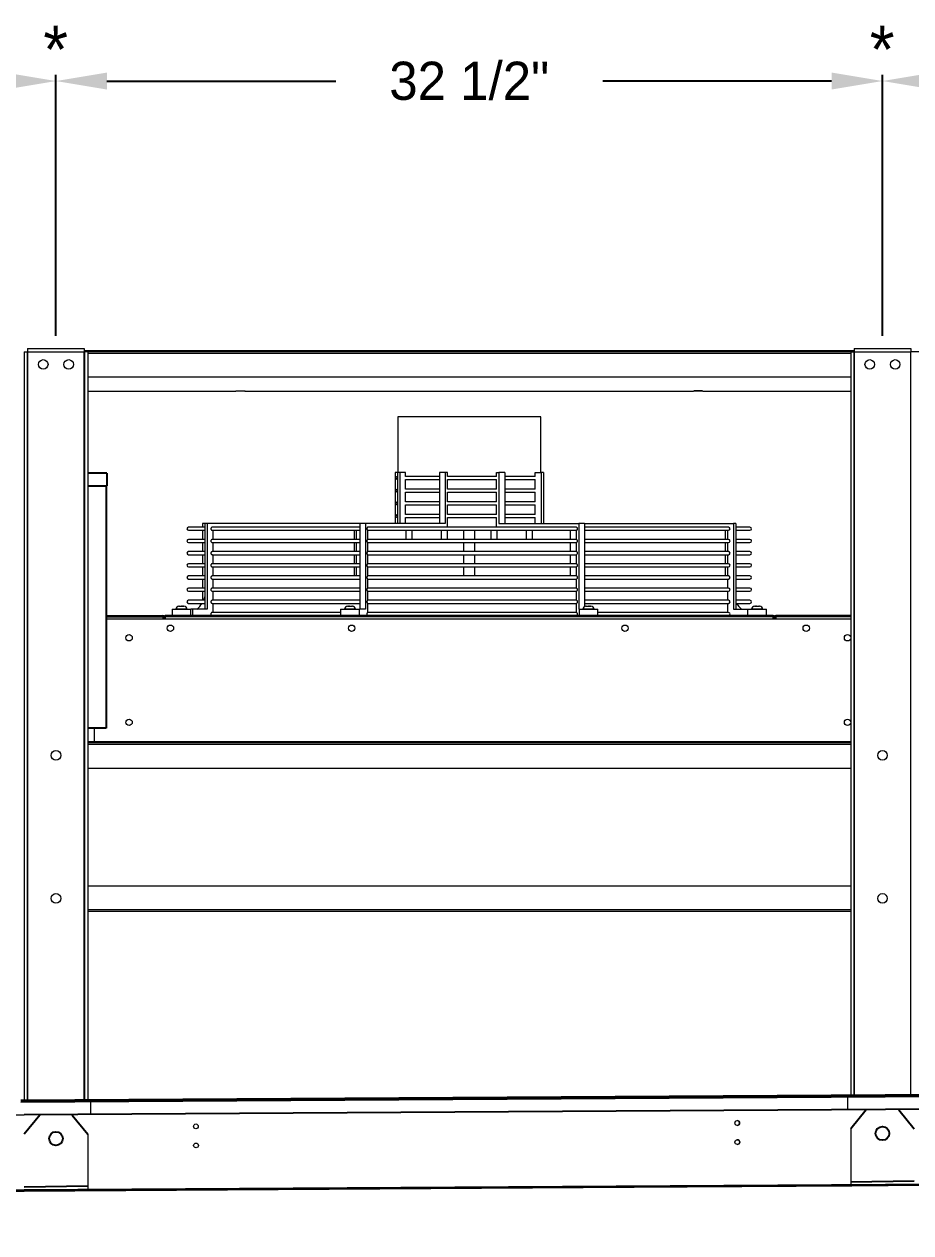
# Model space of a CAD drawing. Extents: x 6 to 271, y -23 to 146.
# Drawn here: x 96.53 to 131.39, y 41.8 to 89.33 of the extents above; entities that cross this region are included whole.
import ezdxf
from ezdxf.enums import TextEntityAlignment as Align

# ---------------------------------------------------------------- set-up
doc = ezdxf.new("R2010")
doc.units = 0
doc.header["$MEASUREMENT"] = 0
doc.layers.get('0').update_dxf_attribs({"linetype": 'CONTINUOUS'})
doc.layers.get('Defpoints').update_dxf_attribs({"linetype": 'CONTINUOUS'})
doc.dimstyles.get("Standard").update_dxf_attribs({"dimtxt": 1.5, "dimasz": 2, "dimexe": 0.25, "dimexo": 0.5, "dimgap": 0.75, "dimtad": 0, "dimtih": 1, "dimtoh": 1, "dimdec": 4, "dimzin": 0, "dimdsep": 46, "dimlunit": 5, "dimtxsty": 'STANDARD', "dimcen": 0.125, "dimclrd": 1, "dimclre": 1, "dimclrt": 1, "dimadec": 0, "dimazin": 0, "dimtfac": 1, "dimtdec": 4, "dimtofl": 0, "dimtmove": 0, "dimatfit": 3, "dimfxl": 1, "dimfrac": 2, "dimtolj": 1, "dimtzin": 0, "dimarcsym": 0})

# ---------------------------------------------------------------- blocks, each defined once
blk = doc.blocks.new('*D30')
at = {"color": 7, "lineweight": -2}
for p, q in [((265.292, 43.996), (265.292, 34.557)), ((90.295, 42.907), (90.295, 34.557)), ((92.295, 34.807), (174.794, 34.807)), ((263.292, 34.807), (180.794, 34.807))]:
    blk.add_line(p, q, dxfattribs=at)
at = {"color": 7}
for points in [[(92.295, 35.141), (92.295, 34.474), (90.295, 34.807)], [(263.292, 35.141), (263.292, 34.474), (265.292, 34.807)]]:
    blk.add_solid(points, dxfattribs=at)
at = {"layer": 'Defpoints', "color": 0}
for p in [(265.292, 44.496), (90.295, 43.407), (265.292, 34.807)]:
    blk.add_point(p, dxfattribs=at)
at = {"color": 7, "insert": (177.794, 34.807), "char_height": 1.5, "attachment_point": 5}
blk.add_mtext('\\A1;175"', dxfattribs=at)
blk = doc.blocks.new('*D31')
at = {"color": 7, "lineweight": -2}
for p, q in [((90.277, 87.098), (87.629, 87.098)), ((90.277, 46.907), (90.277, 87.348)), ((95.777, 87.098), (92.277, 87.098)), ((97.777, 77.078), (97.777, 87.348))]:
    blk.add_line(p, q, dxfattribs=at)
at = {"color": 7}
for points in [[(92.277, 87.431), (92.277, 86.764), (90.277, 87.098)], [(95.777, 87.431), (95.777, 86.764), (97.777, 87.098)]]:
    blk.add_solid(points, dxfattribs=at)
at = {"layer": 'Defpoints', "color": 0}
for p in [(97.777, 87.098), (97.777, 76.578), (90.277, 46.407)]:
    blk.add_point(p, dxfattribs=at)
at = {"color": 7, "insert": (83.129, 87.098), "char_height": 1.5, "attachment_point": 5}
blk.add_mtext('\\A1;7 1/2"', dxfattribs=at)
blk = doc.blocks.new('*D32')
at = {"color": 7, "lineweight": -2}
for p, q in [((97.777, 77.078), (97.777, 87.348)), ((99.777, 87.098), (108.777, 87.098)), ((128.277, 87.098), (119.277, 87.098)), ((130.277, 77.078), (130.277, 87.348))]:
    blk.add_line(p, q, dxfattribs=at)
at = {"color": 7}
for points in [[(99.777, 87.431), (99.777, 86.764), (97.777, 87.098)], [(128.277, 87.431), (128.277, 86.764), (130.277, 87.098)]]:
    blk.add_solid(points, dxfattribs=at)
at = {"layer": 'Defpoints', "color": 0}
for p in [(130.277, 87.098), (97.777, 76.578), (130.277, 76.578)]:
    blk.add_point(p, dxfattribs=at)
at = {"color": 7, "insert": (114.027, 87.098), "char_height": 1.5, "attachment_point": 5}
blk.add_mtext('\\A1;32 1/2"', dxfattribs=at)
blk = doc.blocks.new('*D33')
at = {"color": 7, "lineweight": -2}
for p, q in [((130.277, 77.078), (130.277, 87.348)), ((132.277, 87.098), (143.777, 87.098)), ((160.277, 87.098), (148.777, 87.098)), ((162.277, 77.078), (162.277, 87.348))]:
    blk.add_line(p, q, dxfattribs=at)
at = {"color": 7}
for points in [[(132.277, 87.431), (132.277, 86.764), (130.277, 87.098)], [(160.277, 87.431), (160.277, 86.764), (162.277, 87.098)]]:
    blk.add_solid(points, dxfattribs=at)
at = {"layer": 'Defpoints', "color": 0}
for p in [(162.277, 87.098), (130.277, 76.578), (162.277, 76.578)]:
    blk.add_point(p, dxfattribs=at)
at = {"color": 7, "insert": (146.277, 87.098), "char_height": 1.5, "attachment_point": 5}
blk.add_mtext('\\A1;32"', dxfattribs=at)

msp = doc.modelspace()

# ---------------------------------------------------------------- linework, layer by layer
at = {"color": 0, "linetype": 'Continuous', "lineweight": 15}
for p, q in [((96.6622, 76.57818), (96.6622, 76.44368)), ((96.6622, 76.57818), (98.89119, 76.57818)), ((98.89119, 76.57818), (98.89119, 76.44368)), ((129.1622, 76.57818), (129.1622, 76.44368)), ((129.1622, 76.57818), (131.3912, 76.57818)), ((131.3912, 76.57818), (131.3912, 76.44368)), ((96.5267, 76.44268), (96.5267, 47.00205)), ((96.5267, 76.44268), (96.6612, 76.44268)), ((96.6612, 76.44268), (96.6612, 47.00289)), ((96.6622, 76.44268), (96.6612, 76.44268)), ((96.6622, 76.44368), (98.89119, 76.44368)), ((96.6622, 76.44268), (96.6622, 76.44368)), ((96.6622, 76.44268), (98.89119, 76.44268)), ((96.6622, 47.00289), (96.6622, 76.44268)), ((98.89119, 76.49439), (129.1622, 76.49439)), ((98.89119, 76.44268), (98.89119, 76.44368)), ((98.8922, 76.44268), (98.89119, 76.44268)), ((98.89119, 47.01674), (98.89119, 76.44268)), ((98.8922, 76.44268), (98.8922, 47.01674)), ((99.0267, 76.44268), (98.8922, 76.44268)), ((99.0267, 76.44268), (99.0267, 47.01758)), ((99.0267, 76.38968), (129.0267, 76.38968)), ((129.0267, 76.44268), (129.1612, 76.44268)), ((129.0267, 76.44268), (129.0267, 47.20392)), ((129.1612, 76.44268), (129.1612, 47.20475)), ((129.1622, 76.44268), (129.1612, 76.44268)), ((129.1622, 76.44368), (131.3912, 76.44368)), ((129.1622, 76.44268), (129.1622, 76.44368)), ((129.1622, 76.44268), (131.3912, 76.44268)), ((129.1622, 47.20476), (129.1622, 76.44268)), ((131.3912, 76.44268), (131.3912, 76.44368)), ((131.3922, 76.44268), (131.3912, 76.44268)), ((131.3912, 47.2186), (131.3912, 76.44268)), ((99.0267, 75.46093), (129.0267, 75.46093)), ((99.0267, 74.89885), (104.83919, 74.89885)), ((105.2142, 74.89885), (122.8392, 74.89885)), ((123.2142, 74.89885), (129.0267, 74.89885)), ((115.10299, 73.88918), (111.2142, 73.88918)), ((116.8392, 73.88918), (115.10299, 73.88918)), ((111.10949, 71.69818), (111.10949, 69.70318)), ((111.20286, 71.69818), (111.10949, 71.69818)), ((111.29624, 71.69818), (111.20286, 71.69818)), ((111.20286, 71.69818), (111.20286, 69.70318)), ((111.29624, 71.69818), (111.29624, 69.70318)), ((111.52166, 71.69818), (111.29624, 71.69818)), ((111.52166, 71.54736), (111.52166, 71.69818)), ((112.85702, 71.5483), (111.52166, 71.5483)), ((111.52166, 71.04736), (111.52166, 71.42923)), ((111.52166, 71.4283), (112.85702, 71.4283)), ((113.08245, 71.69818), (112.85702, 71.69818)), ((112.85702, 71.69818), (112.85702, 69.70318)), ((113.08245, 71.69818), (113.08245, 69.70318)), ((113.17583, 71.69818), (113.08245, 71.69818)), ((113.17583, 71.54736), (113.17583, 71.69818)), ((115.10299, 71.5483), (113.17583, 71.5483)), ((113.17583, 71.04736), (113.17583, 71.42923)), ((113.17583, 71.4283), (115.10299, 71.4283)), ((115.10299, 71.5483), (115.10299, 71.69818)), ((115.10299, 71.69818), (115.19637, 71.69818)), ((115.10299, 71.0483), (115.10299, 71.4283)), ((115.19637, 71.69818), (115.19637, 69.70318)), ((115.4218, 71.69818), (115.19637, 71.69818)), ((115.4218, 71.69818), (115.4218, 69.70318)), ((116.62511, 71.5483), (115.4218, 71.5483)), ((115.4218, 71.4283), (116.62511, 71.4283)), ((116.62511, 71.5483), (116.62511, 71.69818)), ((116.62511, 71.69818), (116.85053, 71.69818)), ((116.62511, 71.0483), (116.62511, 71.4283)), ((116.85053, 71.69818), (116.85053, 69.70318)), ((116.94391, 71.69818), (116.85053, 71.69818)), ((116.94391, 71.69818), (116.94391, 69.70318)), ((112.85702, 71.0483), (111.52166, 71.0483)), ((111.52166, 70.54736), (111.52166, 70.92923)), ((111.52166, 70.9283), (112.85702, 70.9283)), ((115.10299, 71.0483), (113.17583, 71.0483)), ((113.17583, 70.54736), (113.17583, 70.92923)), ((113.17583, 70.9283), (115.10299, 70.9283)), ((115.10299, 70.5483), (115.10299, 70.9283)), ((116.62511, 71.0483), (115.4218, 71.0483)), ((115.4218, 70.9283), (116.62511, 70.9283)), ((116.62511, 70.5483), (116.62511, 70.9283)), ((112.85702, 70.5483), (111.52166, 70.5483)), ((111.52166, 70.04736), (111.52166, 70.42923)), ((111.52166, 70.4283), (112.85702, 70.4283)), ((115.10299, 70.5483), (113.17583, 70.5483)), ((113.17583, 70.04736), (113.17583, 70.42923)), ((113.17583, 70.4283), (115.10299, 70.4283)), ((115.10299, 70.0483), (115.10299, 70.4283)), ((116.62511, 70.5483), (115.4218, 70.5483)), ((115.4218, 70.4283), (116.62511, 70.4283)), ((116.62511, 70.0483), (116.62511, 70.4283)), ((112.85702, 70.0483), (111.52166, 70.0483)), ((111.52166, 69.70318), (111.52166, 69.92923)), ((111.52166, 69.9283), (112.85702, 69.9283)), ((115.10299, 70.0483), (113.17583, 70.0483)), ((113.17583, 69.5483), (113.17583, 69.92923)), ((113.17583, 69.9283), (115.10299, 69.9283)), ((115.10299, 69.5483), (115.10299, 69.9283)), ((116.62511, 70.0483), (115.4218, 70.0483)), ((115.4218, 69.9283), (116.62511, 69.9283)), ((116.62511, 69.70318), (116.62511, 69.9283)), ((103.63305, 69.5483), (102.98658, 69.5483)), ((102.98658, 69.4283), (103.63305, 69.4283)), ((103.53968, 69.70318), (103.53968, 69.5483)), ((103.63305, 69.70318), (103.53968, 69.70318)), ((103.53968, 69.4283), (103.53968, 69.06963)), ((103.72643, 69.70318), (103.63305, 69.70318)), ((103.63305, 69.70318), (103.63305, 66.32218)), ((103.72643, 69.70318), (103.72643, 66.32218)), ((109.72151, 69.70318), (103.72643, 69.70318)), ((103.92283, 69.4283), (109.72151, 69.4283)), ((109.72151, 69.5483), (103.9229, 69.5483)), ((103.95185, 69.06963), (103.95185, 69.4283)), ((109.49608, 69.4283), (109.49608, 69.06963)), ((109.58946, 69.06963), (109.58946, 69.4283)), ((109.94694, 69.70318), (109.72151, 69.70318)), ((109.72151, 69.70318), (109.72151, 66.32218)), ((109.94694, 69.70318), (109.94694, 66.32218)), ((113.08245, 69.70318), (109.94694, 69.70318)), ((110.02829, 69.4283), (118.25157, 69.4283)), ((118.25157, 69.5483), (110.02842, 69.5483)), ((110.04031, 69.06963), (110.04031, 69.4283)), ((115.19637, 69.70318), (118.33188, 69.70318)), ((118.01309, 69.06963), (118.01309, 69.4283)), ((118.23851, 69.06963), (118.23851, 69.4283)), ((118.33188, 69.70318), (118.33188, 66.32218)), ((118.55731, 69.70318), (118.33188, 69.70318)), ((118.55731, 69.70318), (118.55731, 66.43027)), ((118.55731, 69.70318), (124.42034, 69.70318)), ((124.22644, 69.5483), (118.55731, 69.5483)), ((118.55731, 69.4283), (124.22644, 69.4283)), ((124.10154, 69.06963), (124.10154, 69.4283)), ((124.19492, 69.06963), (124.19492, 69.4283)), ((124.42034, 69.70318), (124.42034, 66.32218)), ((124.51372, 69.70318), (124.42034, 69.70318)), ((124.51372, 69.70318), (124.51372, 66.32218)), ((125.06681, 69.5483), (124.51372, 69.5483)), ((124.51372, 69.4283), (125.06681, 69.4283)), ((103.63305, 69.06963), (102.98658, 69.06963)), ((102.98658, 68.94963), (103.63305, 68.94963)), ((103.53968, 68.94963), (103.53968, 68.59096)), ((103.92283, 68.94963), (109.72151, 68.94963)), ((109.72151, 69.06963), (103.9229, 69.06963)), ((103.95185, 68.59096), (103.95185, 68.94963)), ((109.49608, 68.94963), (109.49608, 68.59096)), ((109.58946, 68.59096), (109.58946, 68.94963)), ((110.02829, 68.94963), (118.25157, 68.94963)), ((118.25157, 69.06963), (110.02842, 69.06963)), ((110.04031, 68.59096), (110.04031, 68.94963)), ((118.01309, 68.59096), (118.01309, 68.94963)), ((118.23851, 68.59096), (118.23851, 68.94963)), ((124.22644, 69.06963), (118.55731, 69.06963)), ((118.55731, 68.94963), (124.22644, 68.94963)), ((124.10154, 68.59096), (124.10154, 68.94963)), ((124.19492, 68.59096), (124.19492, 68.94963)), ((125.06681, 69.06963), (124.51372, 69.06963)), ((124.51372, 68.94963), (125.06681, 68.94963)), ((103.63305, 68.59096), (102.98658, 68.59096)), ((102.98658, 68.47097), (103.63305, 68.47097)), ((103.53968, 68.47097), (103.53968, 68.1123)), ((103.92283, 68.47097), (109.72151, 68.47097)), ((109.72151, 68.59096), (103.9229, 68.59096)), ((103.95185, 68.1123), (103.95185, 68.47097)), ((109.49608, 68.47097), (109.49608, 68.1123)), ((109.58946, 68.1123), (109.58946, 68.47097)), ((110.02829, 68.47097), (118.25157, 68.47097)), ((118.25157, 68.59096), (110.02842, 68.59096)), ((110.04031, 68.1123), (110.04031, 68.47097)), ((118.01309, 68.1123), (118.01309, 68.47097)), ((118.23851, 68.1123), (118.23851, 68.47097)), ((124.22644, 68.59096), (118.55731, 68.59096)), ((118.55731, 68.47097), (124.22644, 68.47097)), ((124.10154, 68.1123), (124.10154, 68.47097)), ((124.19492, 68.1123), (124.19492, 68.47097)), ((125.06681, 68.59096), (124.51372, 68.59096)), ((124.51372, 68.47097), (125.06681, 68.47097)), ((103.63305, 68.1123), (102.98658, 68.1123)), ((102.98658, 67.9923), (103.63305, 67.9923)), ((103.53968, 67.9923), (103.53968, 67.63363)), ((103.92283, 67.9923), (109.72151, 67.9923)), ((109.72151, 68.1123), (103.9229, 68.1123)), ((103.95185, 67.63363), (103.95185, 67.9923)), ((109.49608, 67.9923), (109.49608, 67.63363)), ((109.58946, 67.63363), (109.58946, 67.9923)), ((110.02829, 67.9923), (118.25157, 67.9923)), ((118.25157, 68.1123), (110.02842, 68.1123)), ((110.04031, 67.63363), (110.04031, 67.9923)), ((118.01309, 67.63363), (118.01309, 67.9923)), ((118.23851, 67.63363), (118.23851, 67.9923)), ((124.22644, 68.1123), (118.55731, 68.1123)), ((118.55731, 67.9923), (124.22644, 67.9923)), ((124.10154, 67.63363), (124.10154, 67.9923)), ((124.19492, 67.63363), (124.19492, 67.9923)), ((125.06681, 68.1123), (124.51372, 68.1123)), ((124.51372, 67.9923), (125.06681, 67.9923)), ((103.63305, 67.63363), (102.98658, 67.63363)), ((102.98658, 67.51363), (103.63305, 67.51363)), ((103.53968, 67.51363), (103.53968, 67.15497)), ((103.92283, 67.51363), (109.72151, 67.51363)), ((109.72151, 67.63363), (103.9229, 67.63363)), ((103.95185, 67.15497), (103.95185, 67.51363)), ((110.02829, 67.51363), (118.25157, 67.51363)), ((118.25157, 67.63363), (110.02842, 67.63363)), ((110.04031, 67.15497), (110.04031, 67.51363)), ((118.23851, 67.15497), (118.23851, 67.51363)), ((124.22644, 67.63363), (118.55731, 67.63363)), ((118.55731, 67.51363), (124.22644, 67.51363)), ((124.19492, 67.15497), (124.19492, 67.51363)), ((125.06681, 67.63363), (124.51372, 67.63363)), ((124.51372, 67.51363), (125.06681, 67.51363)), ((103.63305, 67.15497), (102.98658, 67.15497)), ((102.98658, 67.03497), (103.63305, 67.03497)), ((103.53968, 67.03497), (103.53968, 66.6763)), ((103.92283, 67.03497), (109.72151, 67.03497)), ((109.72151, 67.15497), (103.9229, 67.15497)), ((103.95185, 66.6763), (103.95185, 67.03497)), ((110.02829, 67.03497), (118.25157, 67.03497)), ((118.25157, 67.15497), (110.02842, 67.15497)), ((110.04031, 66.6763), (110.04031, 67.03497)), ((118.23851, 66.6763), (118.23851, 67.03497)), ((124.22644, 67.15497), (118.55731, 67.15497)), ((118.55731, 67.03497), (124.22644, 67.03497)), ((124.19492, 66.6763), (124.19492, 67.03497)), ((125.06681, 67.15497), (124.51372, 67.15497)), ((124.51372, 67.03497), (125.06681, 67.03497)), ((103.63305, 66.6763), (102.98658, 66.6763)), ((102.98658, 66.5563), (103.63305, 66.5563)), ((103.92283, 66.5563), (109.72151, 66.5563)), ((109.72151, 66.6763), (103.9229, 66.6763)), ((103.95185, 66.19764), (103.95185, 66.5563)), ((110.02829, 66.5563), (118.25157, 66.5563)), ((118.25157, 66.6763), (110.02842, 66.6763)), ((110.04031, 66.19764), (110.04031, 66.5563)), ((118.23851, 66.19764), (118.23851, 66.5563)), ((124.22644, 66.6763), (118.55731, 66.6763)), ((118.55731, 66.5563), (124.22644, 66.5563)), ((124.19492, 66.19764), (124.19492, 66.5563)), ((125.06681, 66.6763), (124.51372, 66.6763)), ((124.51372, 66.5563), (125.06681, 66.5563)), ((99.74684, 66.07818), (101.9757, 66.07818)), ((101.9757, 66.07818), (101.9757, 66.02718)), ((125.9779, 66.07818), (102.0755, 66.07818)), ((102.0755, 66.07818), (102.0755, 66.02938)), ((102.34017, 66.32218), (102.36826, 66.32218)), ((102.36826, 66.32218), (103.07817, 66.32218)), ((102.92792, 66.32318), (102.49042, 66.32318)), ((102.61442, 66.44718), (102.61458, 66.44718)), ((102.6173, 66.44718), (102.61458, 66.44718)), ((102.6173, 66.44718), (102.62781, 66.44718)), ((102.6385, 66.44718), (102.62781, 66.44718)), ((102.6385, 66.44718), (102.71454, 66.44718)), ((102.72608, 66.44718), (102.71454, 66.44718)), ((102.73236, 66.44718), (102.72608, 66.44718)), ((102.73236, 66.44718), (102.75773, 66.44718)), ((102.77227, 66.44718), (102.75773, 66.44718)), ((102.77227, 66.44718), (102.80393, 66.44718)), ((103.14346, 66.32218), (103.07817, 66.32218)), ((103.14346, 66.32218), (103.14346, 66.07818)), ((103.72643, 66.32218), (103.14346, 66.32218)), ((108.96982, 66.19764), (103.9229, 66.19764)), ((108.96982, 66.32218), (108.99792, 66.32218)), ((108.99792, 66.32218), (109.70782, 66.32218)), ((109.55757, 66.32318), (109.12007, 66.32318)), ((109.24408, 66.44718), (109.27572, 66.44718)), ((109.29026, 66.44718), (109.27572, 66.44718)), ((109.29026, 66.44718), (109.31563, 66.44718)), ((109.32191, 66.44718), (109.31563, 66.44718)), ((109.33347, 66.44718), (109.32191, 66.44718)), ((109.33347, 66.44718), (109.40951, 66.44718)), ((109.42018, 66.44718), (109.40951, 66.44718)), ((109.42018, 66.44718), (109.43069, 66.44718)), ((109.43343, 66.44718), (109.43069, 66.44718)), ((109.43343, 66.44718), (109.43358, 66.44718)), ((109.94694, 66.32218), (109.70782, 66.32218)), ((118.25157, 66.19764), (110.02842, 66.19764)), ((118.33188, 66.32218), (118.34557, 66.32218)), ((118.34557, 66.32218), (118.37366, 66.32218)), ((118.37366, 66.32218), (119.08357, 66.32218)), ((118.51247, 66.32318), (118.49582, 66.32318)), ((118.93332, 66.32318), (118.51247, 66.32318)), ((118.61982, 66.44718), (118.61998, 66.44718)), ((118.6227, 66.44718), (118.61998, 66.44718)), ((118.6227, 66.44718), (118.63321, 66.44718)), ((118.64389, 66.44718), (118.63321, 66.44718)), ((118.64389, 66.44718), (118.71993, 66.44718)), ((118.73148, 66.44718), (118.71993, 66.44718)), ((118.73776, 66.44718), (118.73148, 66.44718)), ((118.73776, 66.44718), (118.76313, 66.44718)), ((118.77767, 66.44718), (118.76313, 66.44718)), ((118.77767, 66.44718), (118.80932, 66.44718)), ((124.22644, 66.19764), (119.08357, 66.19764)), ((124.42034, 66.32218), (124.97522, 66.32218)), ((124.97522, 66.32218), (125.00331, 66.32218)), ((125.00331, 66.32218), (125.71322, 66.32218)), ((125.26051, 66.32318), (125.12547, 66.32318)), ((125.24948, 66.44718), (125.28112, 66.44718)), ((125.56297, 66.32318), (125.26051, 66.32318)), ((125.29566, 66.44718), (125.28112, 66.44718)), ((125.29566, 66.44718), (125.32103, 66.44718)), ((125.32731, 66.44718), (125.32103, 66.44718)), ((125.33886, 66.44718), (125.32731, 66.44718)), ((125.33886, 66.44718), (125.4149, 66.44718)), ((125.42558, 66.44718), (125.4149, 66.44718)), ((125.42558, 66.44718), (125.43609, 66.44718)), ((125.43882, 66.44718), (125.43609, 66.44718)), ((125.43882, 66.44718), (125.43897, 66.44718)), ((125.9779, 66.07818), (125.9779, 66.02938)), ((126.0777, 66.02718), (126.0777, 66.07818)), ((129.0267, 66.07818), (126.0777, 66.07818)), ((99.74684, 66.02718), (101.9757, 66.02718)), ((99.74684, 65.95318), (129.0267, 65.95318)), ((101.9757, 66.02718), (101.9757, 65.95318)), ((102.0267, 66.02718), (101.9767, 66.02718)), ((101.9767, 66.02718), (101.9767, 65.95318)), ((102.0267, 66.02938), (102.0267, 65.95318)), ((102.0745, 66.02938), (102.0267, 66.02938)), ((102.0745, 66.02938), (102.0745, 65.95318)), ((125.9779, 66.02938), (102.0755, 66.02938)), ((102.0755, 66.02938), (102.0755, 65.95318)), ((125.9779, 66.02938), (125.9779, 65.95318)), ((125.9789, 66.02938), (126.0267, 66.02938)), ((125.9789, 65.95318), (125.9789, 66.02938)), ((126.0267, 65.95318), (126.0267, 66.02938)), ((126.07669, 66.02718), (126.0267, 66.02718)), ((126.07669, 66.02718), (126.07669, 65.95318)), ((126.0777, 65.95318), (126.0777, 66.02718)), ((129.0267, 66.02718), (126.0777, 66.02718)), ((99.0267, 61.07818), (129.0267, 61.07818)), ((99.0267, 61.01468), (129.0267, 61.01468)), ((99.2767, 61.12918), (129.0267, 61.12918)), ((99.2767, 61.12818), (129.0267, 61.12818)), ((99.0267, 60.07818), (129.0267, 60.07818)), ((99.0267, 55.45318), (129.0267, 55.45318)), ((99.0267, 54.51668), (129.0267, 54.51668)), ((99.0267, 54.45318), (129.0267, 54.45318)), ((99.14822, 47.01833), (128.89764, 47.20312)), ((99.14849, 46.97414), (128.89792, 47.15892)), ((128.89792, 47.15892), (128.89764, 47.20312)), ((128.89792, 47.15892), (128.90109, 46.6472)), ((99.0267, 46.46093), (129.0267, 46.64727)), ((99.14822, 47.01833), (99.14849, 46.97414)), ((99.15166, 46.46242), (99.14849, 46.97414)), ((128.90109, 46.6472), (99.15166, 46.46242)), ((90.27684, 46.40659), (96.5267, 46.44541)), ((99.0267, 45.68414), (99.0267, 43.51147)), ((129.0267, 45.88601), (129.0267, 43.67235)), ((90.29516, 43.45764), (96.5267, 43.49635)), ((90.34648, 43.40696), (96.5267, 43.44535)), ((99.0267, 43.51188), (129.0267, 43.69822)), ((99.0267, 43.46088), (129.0267, 43.64722))]:
    msp.add_line(p, q, dxfattribs=at)
at = {"color": 7, "ltscale": 7}
for p, q in [((99.77809, 71.67548), (99.0267, 71.67548)), ((99.77809, 71.67548), (99.77809, 71.17548)), ((99.0267, 71.17548), (99.77809, 71.17548)), ((99.74684, 71.17548), (99.74684, 61.64423)), ((99.74684, 61.64423), (99.0267, 61.64423))]:
    msp.add_line(p, q, dxfattribs=at)
at = {"color": 7, "linetype": 'Continuous', "lineweight": 15}
for p, q in [((99.2767, 61.64423), (99.2767, 61.12918)), ((99.0267, 61.12818), (99.2757, 61.12818)), ((99.2757, 61.12818), (99.2757, 61.07818)), ((99.2767, 61.12918), (99.2767, 61.12818)), ((99.2767, 61.12818), (99.2767, 61.07818))]:
    msp.add_line(p, q, dxfattribs=at)
at = {"color": 0}
for p, q in [((260.14511, 48.01833), (96.39827, 47.00125)), ((96.39854, 46.95706), (195.64663, 47.57352)), ((195.64981, 47.06109), (96.5267, 46.44541)), ((129.63724, 46.63176), (129.0267, 45.88601)), ((130.91616, 46.63176), (131.5267, 45.88601)), ((97.13724, 46.42989), (96.5267, 45.68414)), ((98.41615, 46.42989), (99.0267, 45.68414)), ((96.5267, 43.49635), (260.0267, 44.5119)), ((260.0267, 44.4609), (96.5267, 43.44535)), ((131.5267, 43.83834), (129.0267, 43.79735)), ((99.0267, 43.63647), (96.5267, 43.59549)), ((129.0267, 43.67235), (129.0267, 43.62135))]:
    msp.add_line(p, q, dxfattribs=at)
at = {"color": 0, "linetype": 'Continuous', "lineweight": 15, "flags": 128}
for points in [[(104.83919, 74.89885), (104.8468, 74.90491), (104.86896, 74.91047), (104.90391, 74.9151), (104.94881, 74.9184), (105.00001, 74.92013), (105.05339, 74.92013), (105.10459, 74.9184), (105.14949, 74.9151), (105.18443, 74.91047), (105.2066, 74.90491), (105.2142, 74.89885)], [(105.2142, 74.89885), (105.20654, 74.9049), (105.20142, 74.90662)], [(122.8392, 74.89885), (122.84679, 74.90491), (122.86896, 74.91047), (122.90391, 74.9151), (122.94881, 74.9184), (123.00002, 74.92013), (123.05338, 74.92013), (123.10459, 74.9184), (123.14949, 74.9151), (123.18443, 74.91047), (123.2066, 74.90491), (123.2142, 74.89885)], [(123.2142, 74.89885), (123.20654, 74.9049), (123.18433, 74.91046), (123.14938, 74.91507), (123.10452, 74.91837), (123.05336, 74.92009), (123.00004, 74.92009), (122.94888, 74.91837), (122.90401, 74.91507), (122.86906, 74.91046), (122.84686, 74.9049), (122.8392, 74.89885)], [(118.25157, 69.5483), (118.25163, 69.5483), (118.2609, 69.54312), (118.26858, 69.52859), (118.27336, 69.50719), (118.27442, 69.48257), (118.27158, 69.45892), (118.26534, 69.44028), (118.25673, 69.42984), (118.25157, 69.4283)], [(118.25157, 69.06963), (118.25582, 69.06859), (118.26419, 69.05976), (118.27061, 69.04318), (118.27408, 69.02142), (118.27408, 68.99784), (118.27061, 68.97608), (118.26419, 68.9595), (118.25582, 68.95067), (118.25157, 68.94963)], [(118.25157, 68.59096), (118.25582, 68.58993), (118.26419, 68.58109), (118.27061, 68.56451), (118.27408, 68.54275), (118.27408, 68.51917), (118.27061, 68.49742), (118.26419, 68.48084), (118.25582, 68.472), (118.25157, 68.47097)], [(118.25157, 68.1123), (118.25582, 68.11126), (118.26419, 68.10242), (118.27061, 68.08585), (118.27408, 68.06409), (118.27408, 68.04051), (118.27061, 68.01875), (118.26419, 68.00217), (118.25582, 67.99334), (118.25157, 67.9923)], [(118.25157, 67.63363), (118.25582, 67.63259), (118.26419, 67.62376), (118.27061, 67.60718), (118.27408, 67.58542), (118.27408, 67.56184), (118.27061, 67.54008), (118.26419, 67.52351), (118.25582, 67.51467), (118.25157, 67.51363)], [(118.25157, 67.15497), (118.25582, 67.15393), (118.26419, 67.14509), (118.27061, 67.12852), (118.27408, 67.10676), (118.27408, 67.08318), (118.27061, 67.06142), (118.26419, 67.04484), (118.25582, 67.03601), (118.25157, 67.03497)], [(103.63305, 66.8211), (103.5945, 66.70485), (103.58253, 66.6763)], [(118.25157, 66.6763), (118.25582, 66.67526), (118.26419, 66.66643), (118.27061, 66.64985), (118.27408, 66.62809), (118.27408, 66.60451), (118.27061, 66.58275), (118.26419, 66.56618), (118.25582, 66.55734), (118.25157, 66.5563)], [(118.25157, 66.19764), (118.25608, 66.19647), (118.26452, 66.18719), (118.27089, 66.17004), (118.2742, 66.14774), (118.27391, 66.12383), (118.27251, 66.11306)]]:
    msp.add_lwpolyline(points, dxfattribs=at)
at = {"color": 0, "linetype": 'Continuous', "lineweight": 15}
for centre, radius in [((97.2767, 75.95318), 0.1875), ((98.2767, 75.95318), 0.1875), ((129.7767, 75.95318), 0.1875), ((130.7767, 75.95318), 0.1875), ((102.2767, 65.57818), 0.125), ((109.4017, 65.57818), 0.125), ((120.1517, 65.57818), 0.125), ((127.2767, 65.57818), 0.125), ((100.6517, 65.20318), 0.125), ((128.9017, 65.20318), 0.125), ((100.6517, 61.87918), 0.125), ((128.9017, 61.87918), 0.125), ((130.2767, 60.57818), 0.1875), ((97.7767, 54.95318), 0.1875), ((130.2767, 54.95318), 0.1875), ((124.56529, 46.11955), 0.09375), ((103.2797, 45.98734), 0.09375), ((103.28436, 45.23736), 0.09375), ((124.56994, 45.36957), 0.09375)]:
    msp.add_circle(centre, radius, dxfattribs=at)
at = {"color": 7, "linetype": 'Continuous', "lineweight": 15}
msp.add_circle((97.7767, 60.57818), 0.1875, dxfattribs=at)
at = {"color": 0}
for centre in [(97.7767, 45.50846), (130.2767, 45.71033)]:
    msp.add_circle(centre, 0.26853, dxfattribs=at)
at = {"color": 0, "linetype": 'Continuous', "lineweight": 15}
for centre, radius, start, end in [((111.2142, 71.4883), 0.06, 100.892283, 259.107717), ((111.2142, 70.9883), 0.06, 100.892283, 259.107717), ((111.2142, 70.4883), 0.06, 100.892283, 259.107717), ((111.2142, 69.9883), 0.06, 100.892283, 259.107717), ((102.98658, 69.4883), 0.06, 90, 270), ((124.22327, 69.4883), 0.06008, 273.023995, 86.976005), ((125.06681, 69.4883), 0.06, 270, 90), ((102.98658, 69.00963), 0.06, 90, 270), ((124.22314, 69.00963), 0.06009, 273.144589, 86.855411), ((125.06681, 69.00963), 0.06, 270, 90), ((102.98658, 68.53096), 0.06, 90, 270), ((124.22314, 68.53096), 0.06009, 273.143028, 86.856972), ((125.06681, 68.53096), 0.06, 270, 90), ((102.98658, 68.0523), 0.06, 90, 270), ((124.22314, 68.0523), 0.06009, 273.144589, 86.855411), ((125.06681, 68.0523), 0.06, 270, 90), ((102.98658, 67.57363), 0.06, 90, 270), ((124.22314, 67.57363), 0.06009, 273.143028, 86.856972), ((125.06681, 67.57363), 0.06, 270, 90), ((102.98658, 67.09497), 0.06, 90, 270), ((124.22314, 67.09497), 0.06009, 273.144589, 86.855411), ((125.06681, 67.09497), 0.06, 270, 90), ((102.98658, 66.6163), 0.06, 90, 270), ((102.6664, 67.07718), 1, 310.97463, 328.608789), ((124.22314, 66.6163), 0.06009, 273.144589, 86.855411), ((125.387, 67.07718), 1, 211.391211, 229.02537), ((125.06681, 66.6163), 0.06, 270, 90), ((101.9757, 66.02718), 0.051, 0, 90), ((102.0755, 66.02938), 0.0488, 90, 180), ((102.61442, 66.32318), 0.124, 90, 180), ((102.80392, 66.32318), 0.124, 0, 90), ((109.24408, 66.32318), 0.124, 90, 180), ((109.43358, 66.32318), 0.124, 0, 90), ((118.61982, 66.32318), 0.124, 90, 180), ((118.80932, 66.32318), 0.124, 0, 90), ((124.22295, 66.13815), 0.05959, 335.099011, 86.646454), ((125.24947, 66.32318), 0.124, 90, 180), ((125.43897, 66.32318), 0.124, 0, 90), ((125.9779, 66.02938), 0.0488, 0, 90), ((126.0777, 66.02718), 0.051, 90, 180), ((101.9757, 66.02718), 0.001, 0, 90), ((102.0755, 66.02938), 0.001, 90, 180), ((125.9779, 66.02938), 0.001, 0, 90), ((126.0777, 66.02718), 0.001, 90, 180), ((128.90645, 46.64692), 0.00537, 176.983272, 184.538187), ((99.13927, 46.4619), 0.0124, 359.127068, 2.394391), ((124.565, 46.11955), 0.09375, 0.355877, 90.271109), ((124.565, 46.11955), 0.09375, 270.440527, 0.355877), ((124.56966, 45.36957), 0.09375, 0.355877, 90.268899), ((124.56966, 45.36957), 0.09375, 270.442841, 0.355877)]:
    msp.add_arc(centre, radius, start, end, dxfattribs=at)
at = {"color": 7, "linetype": 'Continuous', "lineweight": 15}
msp.add_arc((99.2757, 61.12918), 0.001, 270, 0, dxfattribs=at)
at = {"color": 0, "linetype": 'Continuous', "lineweight": 15}
for points in [[(129.1622, 76.45318), (98.89119, 76.45318)], [(161.1622, 76.45318), (131.3912, 76.45318)], [(99.0267, 74.89844), (104.83919, 74.89844)], [(105.2142, 74.89844), (122.8392, 74.89844)], [(123.2142, 74.89844), (129.0267, 74.89844)], [(111.2142, 73.88918), (111.2142, 71.69818)], [(116.8392, 71.69818), (116.8392, 73.88918)], [(111.53657, 69.4283), (111.53657, 69.06963)], [(111.78657, 69.06963), (111.78657, 69.4283)], [(112.92202, 69.4283), (112.92202, 69.06963)], [(113.17203, 69.06963), (113.17203, 69.4283)], [(113.80019, 69.4283), (113.80019, 69.06963)], [(114.2532, 69.06963), (114.2532, 69.4283)], [(114.88137, 69.4283), (114.88137, 69.06963)], [(115.13137, 69.06963), (115.13137, 69.4283)], [(116.26683, 69.4283), (116.26683, 69.06963)], [(116.51683, 69.06963), (116.51683, 69.4283)], [(113.80019, 68.94963), (113.80019, 68.59096)], [(114.2532, 68.59096), (114.2532, 68.94963)], [(113.80019, 68.47097), (113.80019, 68.1123)], [(114.2532, 68.1123), (114.2532, 68.47097)], [(113.80019, 67.9923), (113.80019, 67.63363)], [(114.2532, 67.63363), (114.2532, 67.9923)], [(102.34017, 66.32218), (102.34017, 66.07818)], [(102.49042, 66.32318), (102.49042, 66.32218)], [(102.61458, 66.44718), (102.6106, 66.44711)], [(102.6106, 66.44711), (102.6173, 66.44718)], [(102.62781, 66.44718), (102.63452, 66.44711)], [(102.63452, 66.44711), (102.6385, 66.44718)], [(102.71454, 66.44718), (102.71618, 66.44711)], [(102.71618, 66.44711), (102.73236, 66.44718)], [(102.75773, 66.44718), (102.77393, 66.44711)], [(102.77393, 66.44711), (102.77227, 66.44718)], [(102.92792, 66.32218), (102.92792, 66.32318)], [(103.07817, 66.07818), (103.07817, 66.32218)], [(108.96982, 66.32218), (108.96982, 66.07818)], [(109.12007, 66.32318), (109.12007, 66.32218)], [(109.27572, 66.44718), (109.27408, 66.44711)], [(109.27408, 66.44711), (109.29026, 66.44718)], [(109.31563, 66.44718), (109.33182, 66.44711)], [(109.33182, 66.44711), (109.33347, 66.44718)], [(109.40951, 66.44718), (109.41348, 66.44711)], [(109.41348, 66.44711), (109.42018, 66.44718)], [(109.43069, 66.44718), (109.4374, 66.44711)], [(109.4374, 66.44711), (109.43343, 66.44718)], [(109.55757, 66.32218), (109.55757, 66.32318)], [(109.70782, 66.07818), (109.70782, 66.32218)], [(118.34557, 66.32218), (118.34557, 66.07818)], [(118.49582, 66.32318), (118.49582, 66.32218)], [(118.61998, 66.44718), (118.616, 66.44711)], [(118.616, 66.44711), (118.6227, 66.44718)], [(118.63321, 66.44718), (118.63991, 66.44711)], [(118.63991, 66.44711), (118.64389, 66.44718)], [(118.71993, 66.44718), (118.72158, 66.44711)], [(118.72158, 66.44711), (118.73776, 66.44718)], [(118.76313, 66.44718), (118.77932, 66.44711)], [(118.77932, 66.44711), (118.77767, 66.44718)], [(118.93332, 66.32218), (118.93332, 66.32318)], [(119.08357, 66.07818), (119.08357, 66.32218)], [(124.97522, 66.32218), (124.97522, 66.07818)], [(125.12547, 66.32318), (125.12547, 66.32218)], [(125.28112, 66.44718), (125.27948, 66.44711)], [(125.27948, 66.44711), (125.29566, 66.44718)], [(125.32103, 66.44718), (125.33721, 66.44711)], [(125.33721, 66.44711), (125.33886, 66.44718)], [(125.4149, 66.44718), (125.41888, 66.44711)], [(125.41888, 66.44711), (125.42558, 66.44718)], [(125.43609, 66.44718), (125.44279, 66.44711)], [(125.44279, 66.44711), (125.43882, 66.44718)], [(125.56297, 66.32218), (125.56297, 66.32318)], [(125.71322, 66.07818), (125.71322, 66.32218)]]:
    msp.add_open_spline(points, degree=1, dxfattribs=at)
for points, knots in [([(103.92888, 69.54708), (103.92569, 69.54762), (103.91633, 69.5492), (103.90075, 69.54438), (103.88479, 69.53357), (103.87309, 69.51732), (103.86702, 69.49789), (103.86723, 69.47735), (103.87371, 69.45809), (103.88573, 69.44209), (103.90189, 69.43181), (103.91607, 69.4274), (103.92391, 69.42876), (103.92561, 69.42905)], [0, 0, 0, 0, 0.052808298, 0.15493593, 0.257103797, 0.35923847, 0.461343363, 0.563428087, 0.665506641, 0.767606275, 0.869713115, 0.971813909, 1, 1, 1, 1]), ([(110.03084, 69.54755), (110.03053, 69.54776), (110.02775, 69.54968), (110.02208, 69.54687), (110.015, 69.53874), (110.00937, 69.52425), (110.00586, 69.5059), (110.0049, 69.48551), (110.00658, 69.46547), (110.01069, 69.44791), (110.01679, 69.43524), (110.02306, 69.42853), (110.02704, 69.42898), (110.02844, 69.42914)], [0, 0, 0, 0, 0.01290881, 0.11639673, 0.21987738, 0.32334457, 0.42679723, 0.53022447, 0.63363622, 0.7370483, 0.84048374, 0.94393416, 1, 1, 1, 1]), ([(103.92888, 69.06842), (103.92569, 69.06895), (103.91633, 69.07053), (103.90075, 69.06571), (103.88479, 69.05491), (103.87309, 69.03866), (103.86702, 69.01923), (103.86723, 68.99869), (103.87371, 68.97942), (103.88573, 68.96343), (103.90189, 68.95315), (103.91607, 68.94873), (103.92391, 68.95009), (103.92561, 68.95039)], [0, 0, 0, 0, 0.05280884, 0.154937682, 0.25710539, 0.359239904, 0.461339005, 0.563429518, 0.665507913, 0.767602786, 0.869712564, 0.971813199, 1, 1, 1, 1]), ([(110.03084, 69.06888), (110.03053, 69.0691), (110.02775, 69.07102), (110.02208, 69.0682), (110.015, 69.06007), (110.00937, 69.04559), (110.00587, 69.02724), (110.0049, 69.00684), (110.00658, 68.98681), (110.01069, 68.96925), (110.01679, 68.95657), (110.02306, 68.94987), (110.02704, 68.95032), (110.02844, 68.95048)], [0, 0, 0, 0, 0.01290883, 0.1163969, 0.21988024, 0.32334337, 0.42680158, 0.53022299, 0.63364078, 0.73704788, 0.84048346, 0.94393404, 1, 1, 1, 1]), ([(103.92892, 68.58982), (103.92492, 68.59033), (103.91472, 68.59165), (103.89856, 68.58602), (103.88305, 68.57443), (103.87199, 68.55768), (103.8667, 68.53798), (103.86771, 68.51747), (103.87494, 68.49853), (103.88758, 68.48307), (103.90412, 68.47364), (103.91769, 68.46983), (103.92471, 68.47128), (103.92562, 68.47147)], [0, 0, 0, 0, 0.06582386, 0.16794865, 0.27007294, 0.37221144, 0.47429755, 0.57636862, 0.67844241, 0.78052612, 0.88260745, 0.98474508, 1, 1, 1, 1]), ([(110.03088, 68.58975), (110.02937, 68.5903), (110.02529, 68.59177), (110.01868, 68.58655), (110.01216, 68.57534), (110.00745, 68.55883), (110.00511, 68.53926), (110.00535, 68.51872), (110.00819, 68.49963), (110.0133, 68.48387), (110.02009, 68.47414), (110.02545, 68.46997), (110.02823, 68.47113), (110.02843, 68.47121)], [0, 0, 0, 0, 0.06115853, 0.16461562, 0.26805175, 0.37147316, 0.47486895, 0.57824442, 0.68161384, 0.7849973, 0.88839379, 0.99181861, 1, 1, 1, 1]), ([(103.92892, 68.11115), (103.92492, 68.11167), (103.91471, 68.11299), (103.89856, 68.10736), (103.88305, 68.09577), (103.87199, 68.07901), (103.8667, 68.05931), (103.86771, 68.0388), (103.87494, 68.01986), (103.88758, 68.00441), (103.90412, 67.99498), (103.91769, 67.99116), (103.92471, 67.99262), (103.92562, 67.99281)], [0, 0, 0, 0, 0.06582396, 0.16795053, 0.27007499, 0.37221365, 0.47429421, 0.57637139, 0.67844534, 0.78052478, 0.88260627, 0.98474506, 1, 1, 1, 1]), ([(110.03088, 68.11109), (110.02937, 68.11163), (110.02529, 68.11311), (110.01868, 68.10788), (110.01216, 68.09667), (110.00745, 68.08016), (110.00511, 68.06059), (110.00535, 68.04006), (110.00819, 68.02096), (110.0133, 68.00521), (110.02009, 67.99547), (110.02545, 67.99131), (110.02823, 67.99246), (110.02843, 67.99255)], [0, 0, 0, 0, 0.06115901, 0.16461757, 0.26805365, 0.37147503, 0.47486504, 0.57824648, 0.68161586, 0.78499927, 0.8883927, 0.99181861, 1, 1, 1, 1]), ([(103.92892, 67.63248), (103.92492, 67.633), (103.91472, 67.63432), (103.89856, 67.62869), (103.88305, 67.6171), (103.87199, 67.60035), (103.8667, 67.58065), (103.86771, 67.56014), (103.87494, 67.5412), (103.88758, 67.52574), (103.90412, 67.51631), (103.91769, 67.5125), (103.92471, 67.51395), (103.92562, 67.51414)], [0, 0, 0, 0, 0.06582386, 0.16794865, 0.27007294, 0.37221144, 0.47429755, 0.57636862, 0.67844241, 0.78052612, 0.88260745, 0.98474508, 1, 1, 1, 1]), ([(110.03088, 67.63242), (110.02937, 67.63297), (110.02529, 67.63444), (110.01868, 67.62922), (110.01216, 67.618), (110.00745, 67.60149), (110.00511, 67.58193), (110.00535, 67.56139), (110.00819, 67.5423), (110.0133, 67.52654), (110.02009, 67.5168), (110.02545, 67.51264), (110.02823, 67.5138), (110.02843, 67.51388)], [0, 0, 0, 0, 0.06115853, 0.16461562, 0.26805175, 0.37147316, 0.47486895, 0.57824442, 0.68161384, 0.7849973, 0.88839379, 0.99181861, 1, 1, 1, 1]), ([(103.92888, 67.15375), (103.92569, 67.15429), (103.91632, 67.15587), (103.90075, 67.15105), (103.88479, 67.14025), (103.87309, 67.12399), (103.86702, 67.10456), (103.86723, 67.08402), (103.87371, 67.06476), (103.88573, 67.04876), (103.90189, 67.03848), (103.91607, 67.03407), (103.92391, 67.03543), (103.92561, 67.03572)], [0, 0, 0, 0, 0.05280837, 0.15493752, 0.25710233, 0.35924183, 0.46134124, 0.56343206, 0.66551076, 0.76760594, 0.86971293, 0.97181387, 1, 1, 1, 1]), ([(110.03084, 67.15422), (110.03053, 67.15443), (110.02775, 67.15635), (110.02208, 67.15354), (110.015, 67.14541), (110.00937, 67.13093), (110.00587, 67.11257), (110.0049, 67.09218), (110.00658, 67.07214), (110.01069, 67.05459), (110.01679, 67.04191), (110.02306, 67.0352), (110.02704, 67.03566), (110.02844, 67.03581)], [0, 0, 0, 0, 0.01290883, 0.1163969, 0.21988024, 0.32334337, 0.42680158, 0.53022299, 0.63364078, 0.73704788, 0.84048346, 0.94393404, 1, 1, 1, 1]), ([(103.92888, 66.67509), (103.92569, 66.67563), (103.91633, 66.6772), (103.90075, 66.67238), (103.88479, 66.66158), (103.87309, 66.64533), (103.86702, 66.6259), (103.86723, 66.60536), (103.87371, 66.58609), (103.88573, 66.5701), (103.90189, 66.55982), (103.91607, 66.5554), (103.92391, 66.55676), (103.92561, 66.55706)], [0, 0, 0, 0, 0.05280831, 0.15493596, 0.25710385, 0.35923855, 0.46134065, 0.56342837, 0.66550694, 0.7676043, 0.86971271, 0.97181353, 1, 1, 1, 1]), ([(110.03084, 66.67555), (110.03053, 66.67577), (110.02775, 66.67769), (110.02208, 66.67488), (110.015, 66.66674), (110.00937, 66.65226), (110.00586, 66.63391), (110.0049, 66.61352), (110.00658, 66.59348), (110.01069, 66.57592), (110.01679, 66.56324), (110.02306, 66.55654), (110.02704, 66.55699), (110.02844, 66.55715)], [0, 0, 0, 0, 0.01290881, 0.11639671, 0.2198786, 0.32334366, 0.426799, 0.53022622, 0.63363794, 0.73704743, 0.84048475, 0.94393413, 1, 1, 1, 1]), ([(103.92893, 66.1965), (103.92485, 66.19701), (103.91455, 66.1983), (103.89834, 66.19258), (103.88287, 66.18092), (103.87188, 66.1641), (103.86672, 66.14441), (103.86746, 66.12666), (103.87096, 66.11671), (103.87225, 66.11306)], [0, 0, 0, 0, 0.105411424, 0.265757007, 0.426128642, 0.586430953, 0.746692222, 0.906929459, 1, 1, 1, 1]), ([(110.03085, 66.19642), (110.02978, 66.19694), (110.02617, 66.1987), (110.0199, 66.19448), (110.01315, 66.18434), (110.00809, 66.16852), (110.00533, 66.14938), (110.00506, 66.12991), (110.00663, 66.1183), (110.00734, 66.11306)], [0, 0, 0, 0, 0.06751516, 0.22769181, 0.38785628, 0.54799429, 0.70810962, 0.86818447, 1, 1, 1, 1])]:
    msp.add_open_spline(points, degree=3, knots=knots, dxfattribs=at)

# ---------------------------------------------------------------- texts
at = {"color": 0}
for p in [(97.76481, 87.40646), (130.26481, 87.40646)]:
    msp.add_text('*', height=1.87063, dxfattribs=at).set_placement(p, align=Align.CENTER)

# ---------------------------------------------------------------- dimensions: what is measured, and where the dimension line sits
dim = msp.add_linear_dim(base=(97.7767, 87.09757), p1=(90.27684, 46.40659), p2=(97.7767, 76.57818), dimstyle='Standard', override={"dimpost": '"', "dimclrd": 7, "dimclre": 7, "dimclrt": 7}, dxfattribs=at)
dim.commit()
dim.dimension.update_dxf_attribs({"geometry": '*D31', "text_midpoint": (83.12898, 87.09757), "dimtype": 160})
for base, p1, p2, picture, middle in [((130.2767, 87.09757), (97.7767, 76.57818), (130.2767, 76.57818), '*D32', (114.0267, 87.09757)), ((162.2767, 87.09757), (130.2767, 76.57818), (162.2767, 76.57818), '*D33', (146.2767, 87.09757)), ((265.29209, 34.80737), (90.29547, 43.40664), (265.29209, 44.49603), '*D30', (177.79378, 34.80737))]:
    dim = msp.add_linear_dim(base=base, p1=p1, p2=p2, dimstyle='Standard', override={"dimpost": '"', "dimclrd": 7, "dimclre": 7, "dimclrt": 7}, dxfattribs=at)
    dim.commit()
    dim.dimension.update_dxf_attribs({"geometry": picture, "text_midpoint": middle})

doc.saveas('drawing.dxf')
